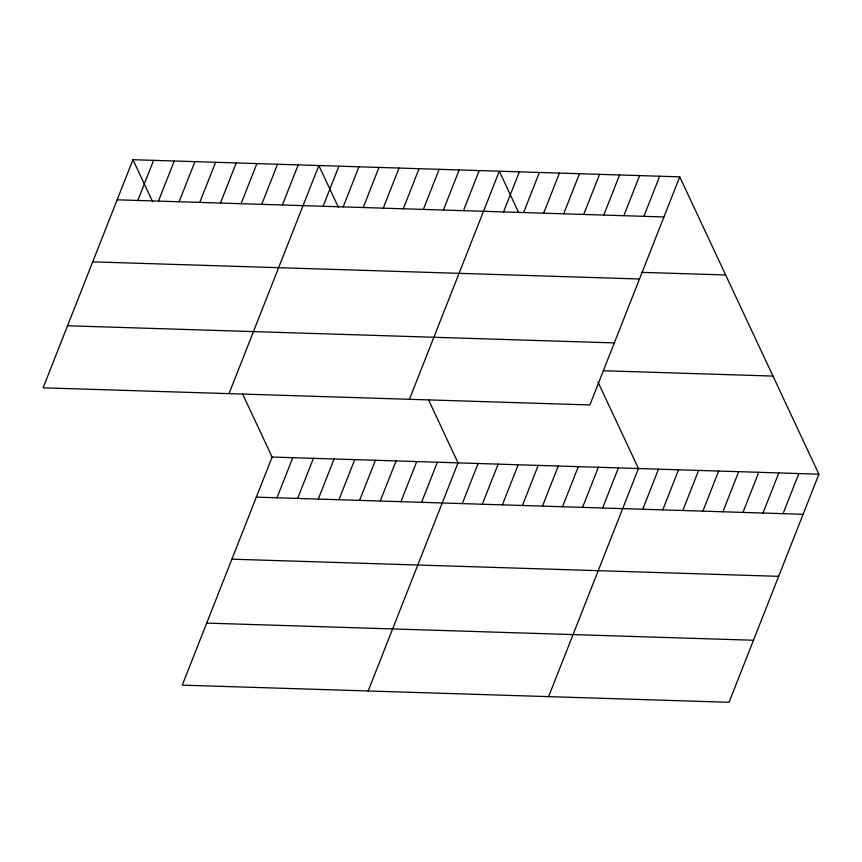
<?xml version="1.0" encoding="UTF-8"?>
<svg xmlns="http://www.w3.org/2000/svg" width="862" height="862" viewBox="0 0 862 862"><rect width="100%" height="100%" fill="white"/><g stroke="black" fill="none" stroke-linecap="round" stroke-linejoin="round"><path stroke-width="1.29" d="M132.953 159.707L43.1 387.814L589.877 404.957L679.73 176.861L132.953 159.707L152.628 201.762M137.812 200.458L153.608 160.354M158.468 201.105L174.264 161.011M179.124 201.751L194.92 161.657M199.779 202.398L215.575 162.304M220.435 203.044L236.231 162.95M241.091 203.691L256.887 163.597M261.746 204.348L277.542 164.243M282.402 204.994L298.198 164.89M229.001 393.643L318.854 165.536L338.54 207.591M323.11 206.266L338.906 166.172M343.162 206.902L358.948 166.797M363.204 207.526L379 167.422M242.599 393.966L272.123 457.043L182.27 685.139L729.047 702.293L818.9 474.186L679.73 176.861M383.256 208.151L399.052 168.058M276.982 497.794L292.778 457.69M403.308 208.787L419.094 168.683M297.638 498.441L313.434 458.336M423.35 209.412L439.146 169.318M318.293 499.087L334.09 458.983M443.402 210.037L459.198 169.943M338.949 499.734L354.745 459.629M463.444 210.673L479.24 170.568M359.605 500.38L375.401 460.286M409.439 399.3L499.292 171.204L518.428 212.084M380.261 501.027L396.057 460.933M503.548 211.923L519.344 171.829M400.916 501.673L416.712 461.579M523.59 212.558L539.386 172.454M421.572 502.32L437.368 462.226M543.642 213.183L559.438 173.09M368.171 690.968L458.024 462.872L428.5 399.796M563.694 213.808L579.49 173.715M462.28 503.602L478.076 463.497M583.736 214.444L599.532 174.339M482.332 504.227L498.128 464.133M603.788 215.069L619.584 174.975M502.374 504.863L518.17 464.758M623.84 215.694L639.636 175.6M522.426 505.488L538.222 465.383M643.882 216.33L659.678 176.225M542.478 506.113L558.264 466.019M562.52 506.748L578.316 466.644M582.572 507.373L598.368 467.279M602.624 507.998L618.41 467.904M548.609 696.636L638.462 468.529L598.002 382.092M642.718 509.259L658.514 469.165M662.77 509.884L678.556 469.79M682.812 510.519L698.608 470.415M702.864 511.144L718.66 471.051M722.906 511.769L738.702 471.676M742.958 512.405L758.754 472.301M763.01 513.03L778.806 472.936M783.052 513.655L798.848 473.561M117.157 199.812L663.934 216.955M641.447 272.338L725.653 274.978M92.719 261.854L639.496 278.997M67.538 325.771L614.315 342.914M603.228 370.746L772.977 376.069M272.123 457.043L818.9 474.186M256.326 497.137L803.104 514.291M231.889 559.179L778.666 576.333M206.708 623.097L753.485 640.25"/></g></svg>
